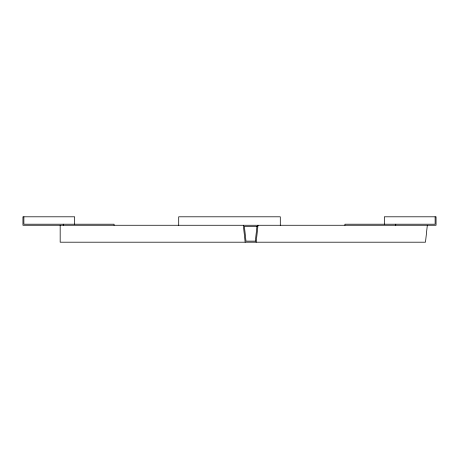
<?xml version="1.0" encoding="UTF-8"?>
<svg xmlns="http://www.w3.org/2000/svg" width="459" height="459" viewBox="0 0 459 459"><rect width="100%" height="100%" fill="white"/><g stroke="black" fill="none" stroke-linecap="round" stroke-linejoin="round"><path stroke-width="0.69" d="M255.353 241.141L256.96 226.327M256.162 242.197L257.998 225.266M427.323 225.266L425.487 242.197L60.175 242.197L60.175 225.266M257.229 226.327L244.372 226.327L245.978 241.141L255.445 241.141M243.333 225.266L245.169 242.197M435.132 216.803L435.132 224.21L344.927 224.21L344.927 225.266M395.727 224.21L395.727 225.266M384.338 224.21L384.338 216.803L436.05 216.803L436.05 225.266L22.95 225.266L22.95 216.803L74.662 216.803L74.662 224.21M280.3 225.266L280.3 216.803L178.7 216.803L178.7 225.266M114.073 225.266L114.073 224.21L23.868 224.21L23.868 216.803M63.273 224.21L63.273 225.266"/></g></svg>
